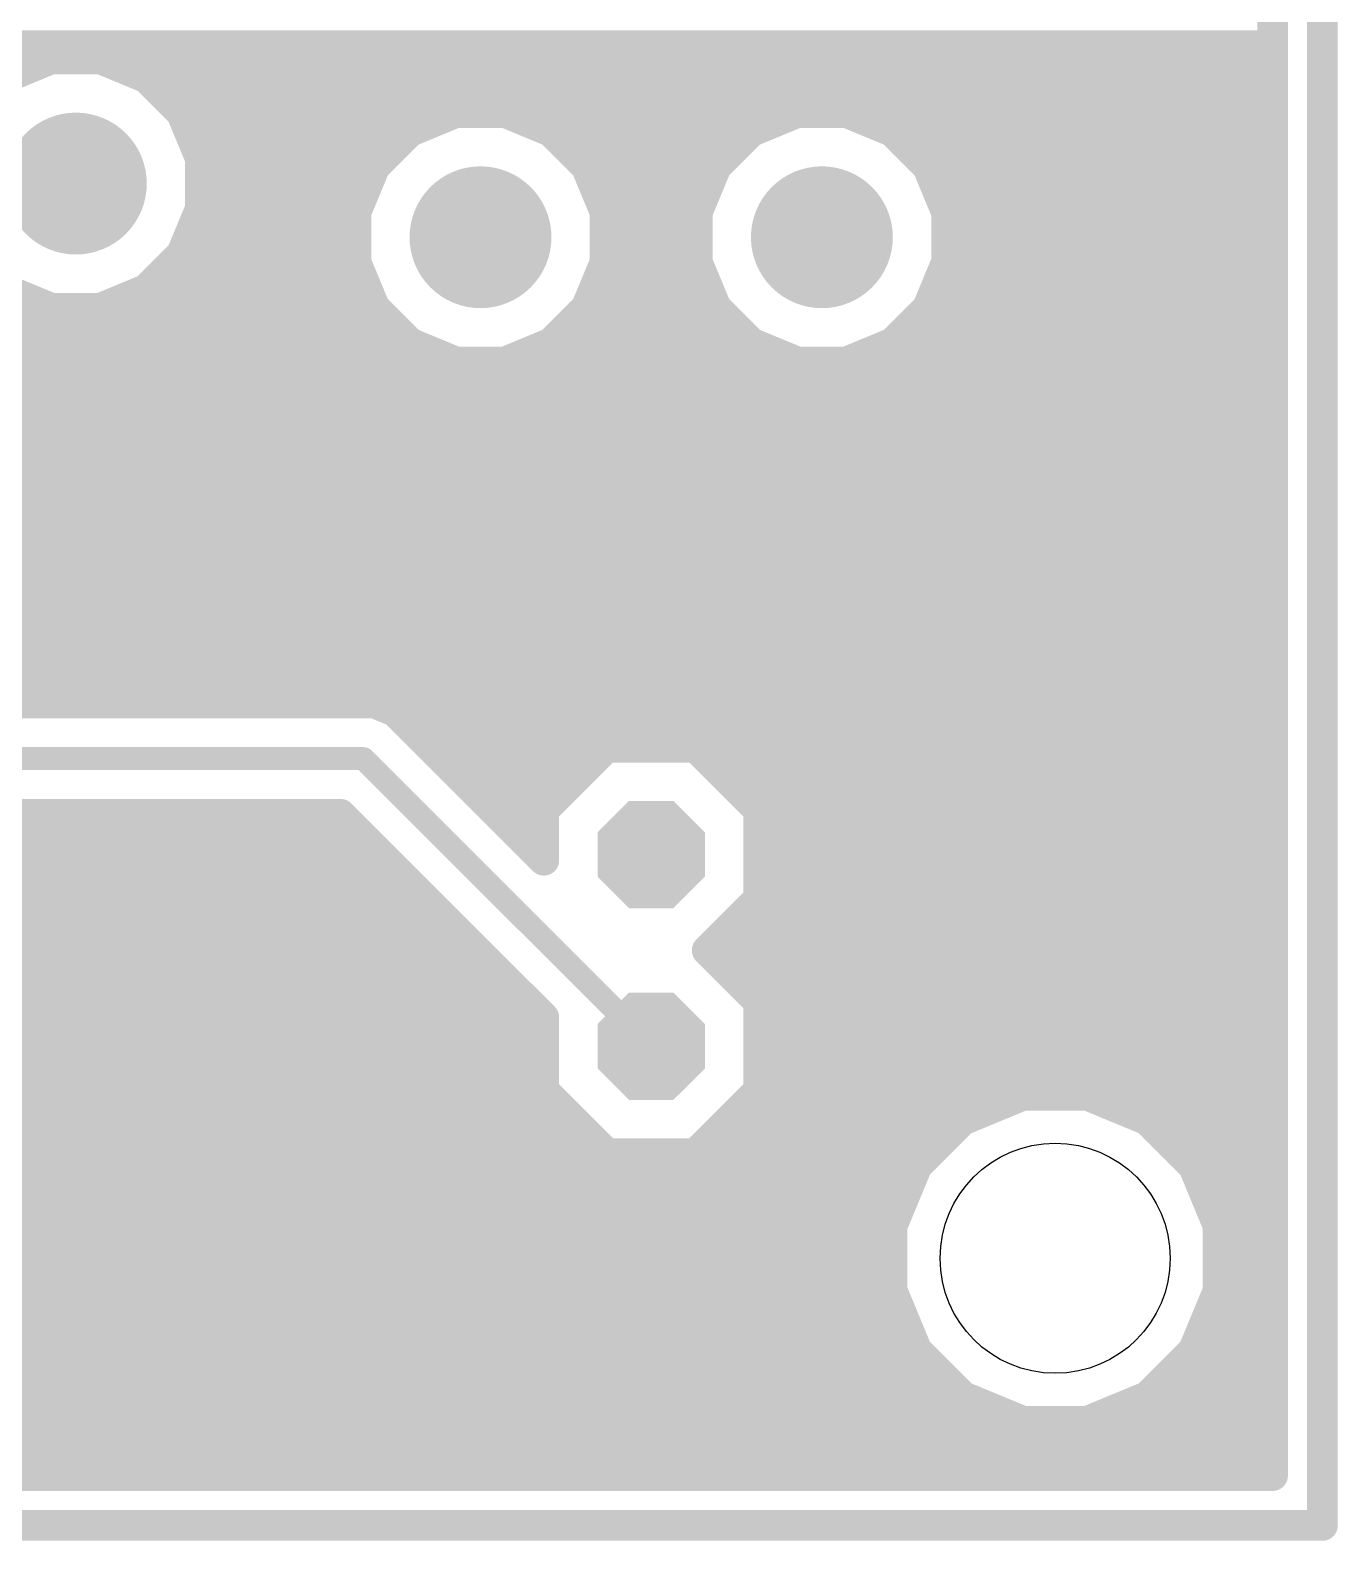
# Model space of a CAD drawing. Extents: x -0.2 to 78.9, y -2.7 to 86.6.
# Drawn here: x 61.63 to 78.94, y -2.74 to 17.27 of the extents above; entities that cross this region are included whole.
import ezdxf

# ---------------------------------------------------------------- set-up
doc = ezdxf.new("R2010")
doc.units = 0
for name, color, linetype in [('16', 174, 'CONTINUOUS'), ('17', 94, 'CONTINUOUS'), ('20', 178, 'CONTINUOUS')]:
    doc.layers.add(name, color=color, linetype=linetype)

# ---------------------------------------------------------------- blocks, each defined once
blk = doc.blocks.new('ROUNDP')
at = {"const_width": 0.5}
blk.add_lwpolyline([(0, -0.25, 1), (0, 0.25, 1), (0, -0.25)], format="xyb", dxfattribs=at)
blk = doc.blocks.new('OCTAGONP')
at = {"const_width": 0.5}
blk.add_lwpolyline([(-0.25, -0.1036), (-0.25, 0.1036), (-0.1036, 0.25), (0.1036, 0.25), (0.25, 0.1036), (0.25, -0.1036), (0.1036, -0.25), (-0.1036, -0.25), (-0.25, -0.1036), (-0.25, 0.1036)], dxfattribs=at)

msp = doc.modelspace()

# ---------------------------------------------------------------- linework, layer by layer
at = {"layer": '16'}
for points, const_width in [([(78.0796, 85.6996), (78.0796, -1.8796)], 0.4064), ([(15.4624, 17.0688), (78.0796, 17.0688)], 0.4064), ([(61.9015, 16.8909), (61.2947, 16.6396)], 0.4064), ([(62.5584, 16.8909), (61.9015, 16.8909)], 0.4064), ([(63.1652, 16.6396), (62.5584, 16.8909)], 0.4064), ([(63.1102, 16.6624), (78.0796, 16.6624)], 0.4064), ([(63.6296, 16.1752), (63.1652, 16.6396)], 0.4064), ([(63.5488, 16.256), (78.0796, 16.256)], 0.4064), ([(63.8809, 15.5684), (63.6296, 16.1752)], 0.4064), ([(67.2609, 16.1797), (66.6541, 15.9284)], 0.4064), ([(67.9178, 16.1797), (67.2609, 16.1797)], 0.4064), ([(68.5246, 15.9284), (67.9178, 16.1797)], 0.4064), ([(71.7821, 16.1797), (71.1753, 15.9284)], 0.4064), ([(72.439, 16.1797), (71.7821, 16.1797)], 0.4064), ([(73.0458, 15.9284), (72.439, 16.1797)], 0.4064), ([(63.7645, 15.8496), (66.5753, 15.8496)], 0.4064), ([(66.6541, 15.9284), (66.1897, 15.464)], 0.4064), ([(68.989, 15.464), (68.5246, 15.9284)], 0.4064), ([(68.6034, 15.8496), (71.0965, 15.8496)], 0.4064), ([(71.1753, 15.9284), (70.7109, 15.464)], 0.4064), ([(73.5102, 15.464), (73.0458, 15.9284)], 0.4064), ([(73.1246, 15.8496), (78.0796, 15.8496)], 0.4064), ([(63.8809, 14.9115), (63.8809, 15.5684)], 0.4064), ([(63.8809, 15.4432), (66.1811, 15.4432)], 0.4064), ([(66.1897, 15.464), (65.9384, 14.8572)], 0.4064), ([(69.2403, 14.8572), (68.989, 15.464)], 0.4064), ([(68.9977, 15.4432), (70.7023, 15.4432)], 0.4064), ([(70.7109, 15.464), (70.4596, 14.8572)], 0.4064), ([(73.7615, 14.8572), (73.5102, 15.464)], 0.4064), ([(73.5189, 15.4432), (78.0796, 15.4432)], 0.4064), ([(63.8809, 15.0368), (66.0128, 15.0368)], 0.4064), ([(69.166, 15.0368), (70.534, 15.0368)], 0.4064), ([(73.6872, 15.0368), (78.0796, 15.0368)], 0.4064), ([(63.6296, 14.3047), (63.8809, 14.9115)], 0.4064), ([(65.9384, 14.8572), (65.9384, 14.2003)], 0.4064), ([(69.2403, 14.2003), (69.2403, 14.8572)], 0.4064), ([(70.4596, 14.8572), (70.4596, 14.2003)], 0.4064), ([(73.7615, 14.2003), (73.7615, 14.8572)], 0.4064), ([(63.7644, 14.6304), (65.9384, 14.6304)], 0.4064), ([(69.2403, 14.6304), (70.4596, 14.6304)], 0.4064), ([(73.7615, 14.6304), (78.0796, 14.6304)], 0.4064), ([(63.1652, 13.8403), (63.6296, 14.3047)], 0.4064), ([(63.5489, 14.224), (65.9384, 14.224)], 0.4064), ([(69.2403, 14.224), (70.4596, 14.224)], 0.4064), ([(73.7615, 14.224), (78.0796, 14.224)], 0.4064), ([(65.9384, 14.2003), (66.1897, 13.5935)], 0.4064), ([(68.989, 13.5935), (69.2403, 14.2003)], 0.4064), ([(70.4596, 14.2003), (70.7109, 13.5935)], 0.4064), ([(73.5102, 13.5935), (73.7615, 14.2003)], 0.4064), ([(61.2947, 13.8403), (61.9015, 13.589)], 0.4064), ([(62.5584, 13.589), (63.1652, 13.8403)], 0.4064), ([(63.1103, 13.8176), (66.0968, 13.8176)], 0.4064), ([(69.0818, 13.8176), (70.618, 13.8176)], 0.4064), ([(73.603, 13.8176), (78.0796, 13.8176)], 0.4064), ([(49.7376, 13.4112), (66.372, 13.4112)], 0.4064), ([(61.9015, 13.589), (62.5584, 13.589)], 0.4064), ([(66.1897, 13.5935), (66.6541, 13.1291)], 0.4064), ([(68.5246, 13.1291), (68.989, 13.5935)], 0.4064), ([(68.8067, 13.4112), (70.8932, 13.4112)], 0.4064), ([(70.7109, 13.5935), (71.1753, 13.1291)], 0.4064), ([(73.0458, 13.1291), (73.5102, 13.5935)], 0.4064), ([(73.3279, 13.4112), (78.0796, 13.4112)], 0.4064), ([(66.6541, 13.1291), (67.2609, 12.8778)], 0.4064), ([(67.9178, 12.8778), (68.5246, 13.1291)], 0.4064), ([(71.1753, 13.1291), (71.7821, 12.8778)], 0.4064), ([(72.439, 12.8778), (73.0458, 13.1291)], 0.4064), ([(50.2668, 13.0048), (66.9542, 13.0048)], 0.4064), ([(67.2609, 12.8778), (67.9178, 12.8778)], 0.4064), ([(68.2244, 13.0048), (71.4754, 13.0048)], 0.4064), ([(71.7821, 12.8778), (72.439, 12.8778)], 0.4064), ([(72.7456, 13.0048), (78.0796, 13.0048)], 0.4064), ([(50.6732, 12.5984), (78.0796, 12.5984)], 0.4064), ([(51.0796, 12.192), (78.0796, 12.192)], 0.4064), ([(51.486, 11.7856), (78.0796, 11.7856)], 0.4064), ([(51.8924, 11.3792), (78.0796, 11.3792)], 0.4064), ([(52.2988, 10.9728), (78.0796, 10.9728)], 0.4064), ([(52.7052, 10.5664), (78.0796, 10.5664)], 0.4064), ([(53.1116, 10.16), (78.0796, 10.16)], 0.4064), ([(53.518, 9.7536), (78.0796, 9.7536)], 0.4064), ([(53.9244, 9.3472), (78.0796, 9.3472)], 0.4064), ([(54.3308, 8.9408), (78.0796, 8.9408)], 0.4064), ([(54.7372, 8.5344), (78.0796, 8.5344)], 0.4064), ([(66.1865, 8.3565), (54.9151, 8.3565)], 0.4064), ([(66.4572, 8.2444), (66.1865, 8.3565)], 0.4064), ([(66.6644, 8.0372), (66.4572, 8.2444)], 0.4064), ([(66.5736, 8.128), (78.0796, 8.128)], 0.4064), ([(68.4276, 6.2739), (66.6644, 8.0372)], 0.4064), ([(66.98, 7.7216), (69.2101, 7.7216)], 0.4064), ([(69.2608, 7.7723), (68.4276, 6.9391)], 0.4064), ([(70.4391, 7.7723), (69.2608, 7.7723)], 0.4064), ([(71.2723, 6.9391), (70.4391, 7.7723)], 0.4064), ([(70.4898, 7.7216), (78.0796, 7.7216)], 0.4064), ([(54.61, 7.62), (66.04, 7.62)], 0.3048), ([(66.04, 7.62), (69.85, 3.81)], 0.3048), ([(67.3864, 7.3152), (68.8037, 7.3152)], 0.4064), ([(70.8962, 7.3152), (78.0796, 7.3152)], 0.4064), ([(54.4634, 6.8834), (65.7348, 6.8834)], 0.4064), ([(65.7348, 6.8834), (68.4276, 4.1906)], 0.4064), ([(67.7928, 6.9088), (68.4276, 6.9088)], 0.4064), ([(68.4276, 6.9391), (68.4276, 6.2739)], 0.4064), ([(71.2723, 5.7608), (71.2723, 6.9391)], 0.4064), ([(71.2723, 6.9088), (78.0796, 6.9088)], 0.4064), ([(40.2502, 6.5024), (66.1158, 6.5024)], 0.4064), ([(68.1992, 6.5024), (68.4276, 6.5024)], 0.4064), ([(71.2723, 6.5024), (78.0796, 6.5024)], 0.4064), ([(40.6888, 6.096), (66.5222, 6.096)], 0.4064), ([(71.2723, 6.096), (78.0796, 6.096)], 0.4064), ([(40.9045, 5.6896), (66.9286, 5.6896)], 0.4064), ([(70.5914, 5.0799), (71.2723, 5.7608)], 0.4064), ([(71.2011, 5.6896), (78.0796, 5.6896)], 0.4064), ([(41.0209, 5.2832), (67.335, 5.2832)], 0.4064), ([(70.7947, 5.2832), (78.0796, 5.2832)], 0.4064), ([(71.2723, 4.3991), (70.5914, 5.0799)], 0.4064), ([(41.0209, 4.8768), (67.7414, 4.8768)], 0.4064), ([(70.7946, 4.8768), (78.0796, 4.8768)], 0.4064), ([(40.9044, 4.4704), (68.1478, 4.4704)], 0.4064), ([(71.201, 4.4704), (78.0796, 4.4704)], 0.4064), ([(71.2723, 3.2208), (71.2723, 4.3991)], 0.4064), ([(40.6889, 4.064), (68.4276, 4.064)], 0.4064), ([(68.4276, 4.1906), (68.4276, 3.2208)], 0.4064), ([(71.2723, 4.064), (78.0796, 4.064)], 0.4064), ([(40.2503, 3.6576), (68.4276, 3.6576)], 0.4064), ([(71.2723, 3.6576), (78.0796, 3.6576)], 0.4064), ([(0.6603, 3.2512), (68.4276, 3.2512)], 0.4064), ([(68.4276, 3.2208), (69.2608, 2.3876)], 0.4064), ([(70.4391, 2.3876), (71.2723, 3.2208)], 0.4064), ([(71.2723, 3.2512), (78.0796, 3.2512)], 0.4064), ([(74.7705, 3.1588), (73.9771, 2.8301)], 0.4064), ([(74.7706, 3.1588), (74.7705, 3.1588)], 0.4064), ([(75.0737, 3.1588), (74.7706, 3.1588)], 0.4064), ([(75.1948, 3.1589), (75.0737, 3.1589)], 0.4064), ([(75.0737, 3.1589), (75.0737, 3.1588)], 0.4064), ([(75.2, 3.1589), (75.1948, 3.1589)], 0.4064), ([(75.3262, 3.1589), (75.2, 3.1589)], 0.4064), ([(75.3262, 3.1588), (75.3262, 3.1589)], 0.4064), ([(75.6293, 3.1588), (75.3262, 3.1588)], 0.4064), ([(75.6294, 3.1588), (75.6293, 3.1588)], 0.4064), ([(76.4228, 2.8301), (75.6294, 3.1588)], 0.4064), ([(4.7274, 2.8448), (68.8036, 2.8448)], 0.4064), ([(70.8963, 2.8448), (74.0126, 2.8448)], 0.4064), ([(73.977, 2.8301), (73.3698, 2.2229)], 0.4064), ([(73.9771, 2.8301), (73.977, 2.8301)], 0.4064), ([(76.3874, 2.8448), (78.0796, 2.8448)], 0.4064), ([(76.4229, 2.8301), (76.4228, 2.8301)], 0.4064), ([(76.4229, 2.83), (76.4229, 2.8301)], 0.4064), ([(77.0301, 2.2229), (76.4229, 2.83)], 0.4064), ([(5.1546, 2.4384), (69.21, 2.4384)], 0.4064), ([(70.4899, 2.4384), (73.5853, 2.4384)], 0.4064), ([(76.8146, 2.4384), (78.0796, 2.4384)], 0.4064), ([(69.2608, 2.3876), (70.4391, 2.3876)], 0.4064), ([(73.3698, 2.2228), (73.0411, 1.4294)], 0.4064), ([(73.3698, 2.2229), (73.3698, 2.2228)], 0.4064), ([(77.0301, 2.2228), (77.0301, 2.2229)], 0.4064), ([(77.3588, 1.4293), (77.0301, 2.2228)], 0.4064), ([(5.4492, 2.032), (73.2908, 2.032)], 0.4064), ([(77.1092, 2.032), (78.0796, 2.032)], 0.4064), ([(49.6495, 1.6256), (73.1224, 1.6256)], 0.4064), ([(77.2775, 1.6256), (78.0796, 1.6256)], 0.4064), ([(73.0411, 1.4294), (73.0411, 1.4293)], 0.4064), ([(73.0411, 1.4293), (73.0411, 0.5706)], 0.4064), ([(77.3588, 0.5705), (77.3588, 1.4293)], 0.4064), ([(50.3756, 1.2192), (73.0411, 1.2192)], 0.4064), ([(77.3588, 1.2192), (78.0796, 1.2192)], 0.4064), ([(50.7103, 0.8128), (73.0411, 0.8128)], 0.4064), ([(77.3588, 0.8128), (78.0796, 0.8128)], 0.4064), ([(50.8786, 0.4064), (73.109, 0.4064)], 0.4064), ([(73.0411, 0.5706), (73.0411, 0.5705)], 0.4064), ([(73.0411, 0.5705), (73.3698, -0.2228)], 0.4064), ([(77.0301, -0.2228), (77.3588, 0.5705)], 0.4064), ([(77.2908, 0.4064), (78.0796, 0.4064)], 0.4064), ([(50.9109, 0), (73.2774, 0)], 0.4064), ([(77.1224, 0), (78.0796, 0)], 0.4064), ([(73.3698, -0.2228), (73.3698, -0.2229)], 0.4064), ([(73.3698, -0.2229), (73.977, -0.8301)], 0.4064), ([(76.4229, -0.8301), (77.0301, -0.2228)], 0.4064), ([(50.8785, -0.4064), (73.5533, -0.4064)], 0.4064), ([(76.8465, -0.4064), (78.0796, -0.4064)], 0.4064), ([(50.7102, -0.8128), (73.9597, -0.8128)], 0.4064), ([(73.977, -0.8301), (73.9771, -0.8301)], 0.4064), ([(73.9771, -0.8301), (74.7705, -1.1588)], 0.4064), ([(75.6294, -1.1588), (76.4228, -0.8301)], 0.4064), ([(76.4228, -0.8301), (76.4229, -0.8301)], 0.4064), ([(76.4401, -0.8128), (78.0796, -0.8128)], 0.4064), ([(74.7705, -1.1588), (74.7706, -1.1588)], 0.4064), ([(74.7706, -1.1588), (75.0737, -1.1588)], 0.4064), ([(75.0737, -1.1588), (75.0737, -1.1589)], 0.4064), ([(75.0737, -1.1589), (75.2, -1.1589)], 0.4064), ([(75.2, -1.1589), (75.244, -1.1589)], 0.4064), ([(75.244, -1.1589), (75.3262, -1.1589)], 0.4064), ([(75.3262, -1.1589), (75.3262, -1.1588)], 0.4064), ([(75.3262, -1.1588), (75.6293, -1.1588)], 0.4064), ([(75.6293, -1.1588), (75.6294, -1.1588)], 0.4064), ([(50.3756, -1.2192), (78.0796, -1.2192)], 0.4064), ([(49.6494, -1.6256), (78.0796, -1.6256)], 0.4064), ([(78.0796, -1.8796), (0.6603, -1.8796)], 0.4064)]:
    msp.add_lwpolyline(points, dxfattribs=dict(at, const_width=const_width))
for points, const_width in [([(78.0796, 16.9672, 1), (78.0796, 17.1704)], 0.2032), ([(61.9015, 16.9925, 1), (61.9015, 16.7893)], 0.2032), ([(61.9404, 16.797, 1), (61.8626, 16.9848)], 0.2032), ([(62.5973, 16.9848, 1), (62.5195, 16.797)], 0.2032), ([(62.5584, 16.7893, 1), (62.5584, 16.9925)], 0.2032), ([(63.1102, 16.764, 1), (63.1102, 16.5608)], 0.2032), ([(63.237, 16.7114, 1), (63.0934, 16.5678)], 0.2032), ([(63.1263, 16.5457, 1), (63.2041, 16.7335)], 0.2032), ([(78.0796, 16.5608, 1), (78.0796, 16.764)], 0.2032), ([(63.5488, 16.3576, 1), (63.5488, 16.1544)], 0.2032), ([(78.0796, 16.1544, 1), (78.0796, 16.3576)], 0.2032), ([(63.7235, 16.2141, 1), (63.5357, 16.1363)], 0.2032), ([(63.5578, 16.1034, 1), (63.7014, 16.247)], 0.2032), ([(67.2609, 16.2813, 1), (67.2609, 16.0781)], 0.2032), ([(67.2998, 16.0858, 1), (67.222, 16.2736)], 0.2032), ([(67.9567, 16.2736, 1), (67.8789, 16.0858)], 0.2032), ([(67.9178, 16.0781, 1), (67.9178, 16.2813)], 0.2032), ([(71.7821, 16.2813, 1), (71.7821, 16.0781)], 0.2032), ([(71.821, 16.0858, 1), (71.7432, 16.2736)], 0.2032), ([(72.4779, 16.2736, 1), (72.4001, 16.0858)], 0.2032), ([(72.439, 16.0781, 1), (72.439, 16.2813)], 0.2032), ([(63.7645, 15.9512, 1), (63.7645, 15.748)], 0.2032), ([(66.6152, 16.0223, 1), (66.693, 15.8345)], 0.2032), ([(66.5753, 15.748, 1), (66.5753, 15.9512)], 0.2032), ([(66.7259, 15.8566, 1), (66.5823, 16.0002)], 0.2032), ([(68.5964, 16.0002, 1), (68.4528, 15.8566)], 0.2032), ([(68.4857, 15.8345, 1), (68.5635, 16.0223)], 0.2032), ([(68.6034, 15.9512, 1), (68.6034, 15.748)], 0.2032), ([(71.1364, 16.0223, 1), (71.2142, 15.8345)], 0.2032), ([(71.0965, 15.748, 1), (71.0965, 15.9512)], 0.2032), ([(71.2471, 15.8566, 1), (71.1035, 16.0002)], 0.2032), ([(73.1176, 16.0002, 1), (72.974, 15.8566)], 0.2032), ([(73.0069, 15.8345, 1), (73.0847, 16.0223)], 0.2032), ([(73.1246, 15.9512, 1), (73.1246, 15.748)], 0.2032), ([(78.0796, 15.748, 1), (78.0796, 15.9512)], 0.2032), ([(63.9825, 15.5684, 1), (63.7793, 15.5684)], 0.2032), ([(63.8809, 15.5448, 1), (63.8809, 15.3416)], 0.2032), ([(63.787, 15.5295, 1), (63.9748, 15.6073)], 0.2032), ([(66.1179, 15.5358, 1), (66.2615, 15.3922)], 0.2032), ([(66.2836, 15.4251, 1), (66.0958, 15.5029)], 0.2032), ([(66.1811, 15.3416, 1), (66.1811, 15.5448)], 0.2032), ([(69.0829, 15.5029, 1), (68.8951, 15.4251)], 0.2032), ([(68.9977, 15.5448, 1), (68.9977, 15.3416)], 0.2032), ([(68.9172, 15.3922, 1), (69.0608, 15.5358)], 0.2032), ([(70.6391, 15.5358, 1), (70.7827, 15.3922)], 0.2032), ([(70.8048, 15.4251, 1), (70.617, 15.5029)], 0.2032), ([(70.7023, 15.3416, 1), (70.7023, 15.5448)], 0.2032), ([(73.6041, 15.5029, 1), (73.4163, 15.4251)], 0.2032), ([(73.5189, 15.5448, 1), (73.5189, 15.3416)], 0.2032), ([(73.4384, 15.3922, 1), (73.582, 15.5358)], 0.2032), ([(78.0796, 15.3416, 1), (78.0796, 15.5448)], 0.2032), ([(63.8809, 15.1384, 1), (63.8809, 14.9352)], 0.2032), ([(66.0128, 14.9352, 1), (66.0128, 15.1384)], 0.2032), ([(69.166, 15.1384, 1), (69.166, 14.9352)], 0.2032), ([(70.534, 14.9352, 1), (70.534, 15.1384)], 0.2032), ([(73.6872, 15.1384, 1), (73.6872, 14.9352)], 0.2032), ([(78.0796, 14.9352, 1), (78.0796, 15.1384)], 0.2032), ([(63.7793, 14.9115, 1), (63.9825, 14.9115)], 0.2032), ([(63.9748, 14.8726, 1), (63.787, 14.9504)], 0.2032), ([(66.04, 14.8572, 1), (65.8368, 14.8572)], 0.2032), ([(69.3419, 14.8572, 1), (69.1387, 14.8572)], 0.2032), ([(70.5612, 14.8572, 1), (70.358, 14.8572)], 0.2032), ([(73.8631, 14.8572, 1), (73.6599, 14.8572)], 0.2032), ([(63.7644, 14.732, 1), (63.7644, 14.5288)], 0.2032), ([(65.8445, 14.8961, 1), (66.0323, 14.8183)], 0.2032), ([(65.9384, 14.5288, 1), (65.9384, 14.732)], 0.2032), ([(69.2403, 14.732, 1), (69.2403, 14.5288)], 0.2032), ([(69.1464, 14.8183, 1), (69.3342, 14.8961)], 0.2032), ([(70.3657, 14.8961, 1), (70.5535, 14.8183)], 0.2032), ([(70.4596, 14.5288, 1), (70.4596, 14.732)], 0.2032), ([(73.7615, 14.732, 1), (73.7615, 14.5288)], 0.2032), ([(73.6676, 14.8183, 1), (73.8554, 14.8961)], 0.2032), ([(78.0796, 14.5288, 1), (78.0796, 14.732)], 0.2032), ([(63.5489, 14.3256, 1), (63.5489, 14.1224)], 0.2032), ([(63.5357, 14.3436, 1), (63.7235, 14.2658)], 0.2032), ([(63.7014, 14.2329, 1), (63.5578, 14.3765)], 0.2032), ([(65.9384, 14.1224, 1), (65.9384, 14.3256)], 0.2032), ([(69.2403, 14.3256, 1), (69.2403, 14.1224)], 0.2032), ([(70.4596, 14.1224, 1), (70.4596, 14.3256)], 0.2032), ([(73.7615, 14.3256, 1), (73.7615, 14.1224)], 0.2032), ([(78.0796, 14.1224, 1), (78.0796, 14.3256)], 0.2032), ([(66.0323, 14.2392, 1), (65.8445, 14.1614)], 0.2032), ([(65.8368, 14.2003, 1), (66.04, 14.2003)], 0.2032), ([(69.1387, 14.2003, 1), (69.3419, 14.2003)], 0.2032), ([(69.3342, 14.1614, 1), (69.1464, 14.2392)], 0.2032), ([(70.5535, 14.2392, 1), (70.3657, 14.1614)], 0.2032), ([(70.358, 14.2003, 1), (70.5612, 14.2003)], 0.2032), ([(73.6599, 14.2003, 1), (73.8631, 14.2003)], 0.2032), ([(73.8554, 14.1614, 1), (73.6676, 14.2392)], 0.2032), ([(63.1103, 13.9192, 1), (63.1103, 13.716)], 0.2032), ([(63.0934, 13.9121, 1), (63.237, 13.7685)], 0.2032), ([(63.2041, 13.7464, 1), (63.1263, 13.9342)], 0.2032), ([(66.0968, 13.716, 1), (66.0968, 13.9192)], 0.2032), ([(69.0818, 13.9192, 1), (69.0818, 13.716)], 0.2032), ([(70.618, 13.716, 1), (70.618, 13.9192)], 0.2032), ([(73.603, 13.9192, 1), (73.603, 13.716)], 0.2032), ([(78.0796, 13.716, 1), (78.0796, 13.9192)], 0.2032), ([(61.9015, 13.6906, 1), (61.9015, 13.4874)], 0.2032), ([(61.8626, 13.4951, 1), (61.9404, 13.6829)], 0.2032), ([(62.5195, 13.6829, 1), (62.5973, 13.4951)], 0.2032), ([(62.5584, 13.4874, 1), (62.5584, 13.6906)], 0.2032), ([(66.2615, 13.6653, 1), (66.1179, 13.5217)], 0.2032), ([(66.0958, 13.5546, 1), (66.2836, 13.6324)], 0.2032), ([(66.372, 13.3096, 1), (66.372, 13.5128)], 0.2032), ([(68.8067, 13.5128, 1), (68.8067, 13.3096)], 0.2032), ([(68.8951, 13.6324, 1), (69.0829, 13.5546)], 0.2032), ([(69.0608, 13.5217, 1), (68.9172, 13.6653)], 0.2032), ([(70.7827, 13.6653, 1), (70.6391, 13.5217)], 0.2032), ([(70.617, 13.5546, 1), (70.8048, 13.6324)], 0.2032), ([(70.8932, 13.3096, 1), (70.8932, 13.5128)], 0.2032), ([(73.3279, 13.5128, 1), (73.3279, 13.3096)], 0.2032), ([(73.4163, 13.6324, 1), (73.6041, 13.5546)], 0.2032), ([(73.582, 13.5217, 1), (73.4384, 13.6653)], 0.2032), ([(78.0796, 13.3096, 1), (78.0796, 13.5128)], 0.2032), ([(66.693, 13.223, 1), (66.6152, 13.0352)], 0.2032), ([(66.5823, 13.0573, 1), (66.7259, 13.2009)], 0.2032), ([(68.4528, 13.2009, 1), (68.5964, 13.0573)], 0.2032), ([(68.5635, 13.0352, 1), (68.4857, 13.223)], 0.2032), ([(71.2142, 13.223, 1), (71.1364, 13.0352)], 0.2032), ([(71.1035, 13.0573, 1), (71.2471, 13.2009)], 0.2032), ([(72.974, 13.2009, 1), (73.1176, 13.0573)], 0.2032), ([(73.0847, 13.0352, 1), (73.0069, 13.223)], 0.2032), ([(66.9542, 12.9032, 1), (66.9542, 13.1064)], 0.2032), ([(67.2609, 12.9794, 1), (67.2609, 12.7762)], 0.2032), ([(67.222, 12.7839, 1), (67.2998, 12.9717)], 0.2032), ([(67.8789, 12.9717, 1), (67.9567, 12.7839)], 0.2032), ([(67.9178, 12.7762, 1), (67.9178, 12.9794)], 0.2032), ([(68.2244, 13.1064, 1), (68.2244, 12.9032)], 0.2032), ([(71.4754, 12.9032, 1), (71.4754, 13.1064)], 0.2032), ([(71.7821, 12.9794, 1), (71.7821, 12.7762)], 0.2032), ([(71.7432, 12.7839, 1), (71.821, 12.9717)], 0.2032), ([(72.4001, 12.9717, 1), (72.4779, 12.7839)], 0.2032), ([(72.439, 12.7762, 1), (72.439, 12.9794)], 0.2032), ([(72.7456, 13.1064, 1), (72.7456, 12.9032)], 0.2032), ([(78.0796, 12.9032, 1), (78.0796, 13.1064)], 0.2032), ([(78.0796, 12.4968, 1), (78.0796, 12.7)], 0.2032), ([(78.0796, 12.0904, 1), (78.0796, 12.2936)], 0.2032), ([(78.0796, 11.684, 1), (78.0796, 11.8872)], 0.2032), ([(78.0796, 11.2776, 1), (78.0796, 11.4808)], 0.2032), ([(78.0796, 10.8712, 1), (78.0796, 11.0744)], 0.2032), ([(78.0796, 10.4648, 1), (78.0796, 10.668)], 0.2032), ([(78.0796, 10.0584, 1), (78.0796, 10.2616)], 0.2032), ([(78.0796, 9.652, 1), (78.0796, 9.8552)], 0.2032), ([(78.0796, 9.2456, 1), (78.0796, 9.4488)], 0.2032), ([(78.0796, 8.8392, 1), (78.0796, 9.0424)], 0.2032), ([(78.0796, 8.4328, 1), (78.0796, 8.636)], 0.2032), ([(66.2254, 8.4504, 1), (66.1476, 8.2626)], 0.2032), ([(66.1865, 8.2549, 1), (66.1865, 8.4581)], 0.2032), ([(66.529, 8.3162, 1), (66.3854, 8.1726)], 0.2032), ([(66.4183, 8.1505, 1), (66.4961, 8.3383)], 0.2032), ([(66.5736, 8.2296, 1), (66.5736, 8.0264)], 0.2032), ([(66.7362, 8.109, 1), (66.5926, 7.9654)], 0.2032), ([(66.5926, 7.9654, 1), (66.7362, 8.109)], 0.2032), ([(78.0796, 8.0264, 1), (78.0796, 8.2296)], 0.2032), ([(66.98, 7.8232, 1), (66.98, 7.62)], 0.2032), ([(69.2608, 7.8739, 1), (69.2608, 7.6707)], 0.2032), ([(69.3326, 7.7005, 1), (69.189, 7.8441)], 0.2032), ([(69.2101, 7.62, 1), (69.2101, 7.8232)], 0.2032), ([(70.5109, 7.8441, 1), (70.3673, 7.7005)], 0.2032), ([(70.4898, 7.8232, 1), (70.4898, 7.62)], 0.2032), ([(70.4391, 7.6707, 1), (70.4391, 7.8739)], 0.2032), ([(78.0796, 7.62, 1), (78.0796, 7.8232)], 0.2032), ([(66.0939, 7.6739, 1), (65.9861, 7.5661)], 0.1524), ([(66.04, 7.5438, 1), (66.04, 7.6962)], 0.1524), ([(67.3864, 7.4168, 1), (67.3864, 7.2136)], 0.2032), ([(68.8037, 7.2136, 1), (68.8037, 7.4168)], 0.2032), ([(70.8962, 7.4168, 1), (70.8962, 7.2136)], 0.2032), ([(78.0796, 7.2136, 1), (78.0796, 7.4168)], 0.2032), ([(65.8066, 6.9552, 1), (65.663, 6.8116)], 0.2032), ([(65.7348, 6.7818, 1), (65.7348, 6.985)], 0.2032), ([(67.7928, 7.0104, 1), (67.7928, 6.8072)], 0.2032), ([(68.5292, 6.9391, 1), (68.326, 6.9391)], 0.2032), ([(68.3558, 7.0109, 1), (68.4994, 6.8673)], 0.2032), ([(68.4276, 6.8072, 1), (68.4276, 7.0104)], 0.2032), ([(71.3739, 6.9391, 1), (71.1707, 6.9391)], 0.2032), ([(71.2723, 7.0104, 1), (71.2723, 6.8072)], 0.2032), ([(71.2005, 6.8673, 1), (71.3441, 7.0109)], 0.2032), ([(78.0796, 6.8072, 1), (78.0796, 7.0104)], 0.2032), ([(66.1158, 6.4008, 1), (66.1158, 6.604)], 0.2032), ([(68.1992, 6.604, 1), (68.1992, 6.4008)], 0.2032), ([(68.4276, 6.4008, 1), (68.4276, 6.604)], 0.2032), ([(71.2723, 6.604, 1), (71.2723, 6.4008)], 0.2032), ([(78.0796, 6.4008, 1), (78.0796, 6.604)], 0.2032), ([(68.3558, 6.2021, 1), (68.4994, 6.3457)], 0.2032), ([(66.5222, 5.9944, 1), (66.5222, 6.1976)], 0.2032), ([(68.326, 6.2739, 1), (68.5292, 6.2739)], 0.2032), ([(71.2723, 6.1976, 1), (71.2723, 5.9944)], 0.2032), ([(78.0796, 5.9944, 1), (78.0796, 6.1976)], 0.2032), ([(66.9286, 5.588, 1), (66.9286, 5.7912)], 0.2032), ([(71.2011, 5.7912, 1), (71.2011, 5.588)], 0.2032), ([(71.1707, 5.7608, 1), (71.3739, 5.7608)], 0.2032), ([(71.3441, 5.689, 1), (71.2005, 5.8326)], 0.2032), ([(78.0796, 5.588, 1), (78.0796, 5.7912)], 0.2032), ([(67.335, 5.1816, 1), (67.335, 5.3848)], 0.2032), ([(70.7947, 5.3848, 1), (70.7947, 5.1816)], 0.2032), ([(78.0796, 5.1816, 1), (78.0796, 5.3848)], 0.2032), ([(70.6632, 5.1517, 1), (70.5196, 5.0081)], 0.2032), ([(70.5196, 5.1517, 1), (70.6632, 5.0081)], 0.2032), ([(67.7414, 4.7752, 1), (67.7414, 4.9784)], 0.2032), ([(70.7946, 4.9784, 1), (70.7946, 4.7752)], 0.2032), ([(78.0796, 4.7752, 1), (78.0796, 4.9784)], 0.2032), ([(68.1478, 4.3688, 1), (68.1478, 4.572)], 0.2032), ([(71.201, 4.572, 1), (71.201, 4.3688)], 0.2032), ([(78.0796, 4.3688, 1), (78.0796, 4.572)], 0.2032), ([(71.3739, 4.3991, 1), (71.1707, 4.3991)], 0.2032), ([(71.2005, 4.3273, 1), (71.3441, 4.4709)], 0.2032), ([(68.5292, 4.1906, 1), (68.326, 4.1906)], 0.2032), ([(68.3558, 4.1188, 1), (68.4994, 4.2624)], 0.2032), ([(68.4276, 3.9624, 1), (68.4276, 4.1656)], 0.2032), ([(71.2723, 4.1656, 1), (71.2723, 3.9624)], 0.2032), ([(78.0796, 3.9624, 1), (78.0796, 4.1656)], 0.2032), ([(68.4276, 3.556, 1), (68.4276, 3.7592)], 0.2032), ([(69.7961, 3.7561, 1), (69.9039, 3.8639)], 0.1524), ([(71.2723, 3.7592, 1), (71.2723, 3.556)], 0.2032), ([(78.0796, 3.556, 1), (78.0796, 3.7592)], 0.2032), ([(68.4994, 3.2926, 1), (68.3558, 3.149)], 0.2032), ([(68.4276, 3.1496, 1), (68.4276, 3.3528)], 0.2032), ([(71.2723, 3.3528, 1), (71.2723, 3.1496)], 0.2032), ([(71.3441, 3.149, 1), (71.2005, 3.2926)], 0.2032), ([(78.0796, 3.1496, 1), (78.0796, 3.3528)], 0.2032), ([(68.326, 3.2208, 1), (68.5292, 3.2208)], 0.2032), ([(71.1707, 3.2208, 1), (71.3739, 3.2208)], 0.2032), ([(74.7705, 3.2604, 1), (74.7705, 3.0572)], 0.2032), ([(74.7706, 3.2604, 1), (74.7706, 3.0572)], 0.2032), ([(74.8094, 3.0649, 1), (74.7316, 3.2527)], 0.2032), ([(74.7706, 3.0572, 1), (74.7706, 3.2604)], 0.2032), ([(75.0737, 3.2605, 1), (75.0737, 3.0573)], 0.2032), ([(75.1753, 3.1589, 1), (74.9721, 3.1589)], 0.2032), ([(74.9721, 3.1588, 1), (75.1753, 3.1588)], 0.2032), ([(75.0737, 3.0572, 1), (75.0737, 3.2604)], 0.2032), ([(75.1948, 3.2605, 1), (75.1948, 3.0573)], 0.2032), ([(75.2, 3.2605, 1), (75.2, 3.0573)], 0.2032), ([(75.1948, 3.0573, 1), (75.1948, 3.2605)], 0.2032), ([(75.2, 3.0573, 1), (75.2, 3.2605)], 0.2032), ([(75.4278, 3.1589, 1), (75.2246, 3.1589)], 0.2032), ([(75.3262, 3.2604, 1), (75.3262, 3.0572)], 0.2032), ([(75.2246, 3.1588, 1), (75.4278, 3.1588)], 0.2032), ([(75.3262, 3.0573, 1), (75.3262, 3.2605)], 0.2032), ([(75.6293, 3.2604, 1), (75.6293, 3.0572)], 0.2032), ([(75.6683, 3.2527, 1), (75.5905, 3.0649)], 0.2032), ([(75.6293, 3.0572, 1), (75.6293, 3.2604)], 0.2032), ([(75.6294, 3.0572, 1), (75.6294, 3.2604)], 0.2032), ([(68.8036, 2.7432, 1), (68.8036, 2.9464)], 0.2032), ([(70.8963, 2.9464, 1), (70.8963, 2.7432)], 0.2032), ([(73.977, 2.9317, 1), (73.977, 2.7285)], 0.2032), ([(73.9382, 2.924, 1), (74.016, 2.7362)], 0.2032), ([(74.0488, 2.7583, 1), (73.9052, 2.9019)], 0.2032), ([(73.9771, 2.7285, 1), (73.9771, 2.9317)], 0.2032), ([(74.0126, 2.7432, 1), (74.0126, 2.9464)], 0.2032), ([(76.3874, 2.9464, 1), (76.3874, 2.7432)], 0.2032), ([(76.4228, 2.9317, 1), (76.4228, 2.7285)], 0.2032), ([(76.5245, 2.8301, 1), (76.3213, 2.8301)], 0.2032), ([(76.4947, 2.9018, 1), (76.3511, 2.7582)], 0.2032), ([(76.3839, 2.7362, 1), (76.4617, 2.924)], 0.2032), ([(76.4229, 2.7285, 1), (76.4229, 2.9317)], 0.2032), ([(78.0796, 2.7432, 1), (78.0796, 2.9464)], 0.2032), ([(76.3213, 2.83, 1), (76.5245, 2.83)], 0.2032), ([(69.21, 2.3368, 1), (69.21, 2.54)], 0.2032), ([(70.4899, 2.54, 1), (70.4899, 2.3368)], 0.2032), ([(73.5853, 2.3368, 1), (73.5853, 2.54)], 0.2032), ([(76.8146, 2.54, 1), (76.8146, 2.3368)], 0.2032), ([(78.0796, 2.3368, 1), (78.0796, 2.54)], 0.2032), ([(69.2608, 2.4892, 1), (69.2608, 2.286)], 0.2032), ([(69.189, 2.3158, 1), (69.3326, 2.4594)], 0.2032), ([(70.3673, 2.4594, 1), (70.5109, 2.3158)], 0.2032), ([(70.4391, 2.286, 1), (70.4391, 2.4892)], 0.2032), ([(73.4714, 2.2229, 1), (73.2682, 2.2229)], 0.2032), ([(73.4637, 2.1839, 1), (73.2759, 2.2617)], 0.2032), ([(77.1317, 2.2229, 1), (76.9285, 2.2229)], 0.2032), ([(77.124, 2.2617, 1), (76.9362, 2.1839)], 0.2032), ([(73.2682, 2.2228, 1), (73.4714, 2.2228)], 0.2032), ([(73.298, 2.2947, 1), (73.4416, 2.1511)], 0.2032), ([(73.2908, 1.9304, 1), (73.2908, 2.1336)], 0.2032), ([(76.9285, 2.2228, 1), (77.1317, 2.2228)], 0.2032), ([(76.9583, 2.1511, 1), (77.1019, 2.2947)], 0.2032), ([(77.1092, 2.1336, 1), (77.1092, 1.9304)], 0.2032), ([(78.0796, 1.9304, 1), (78.0796, 2.1336)], 0.2032), ([(73.1224, 1.524, 1), (73.1224, 1.7272)], 0.2032), ([(77.2775, 1.7272, 1), (77.2775, 1.524)], 0.2032), ([(78.0796, 1.524, 1), (78.0796, 1.7272)], 0.2032), ([(73.1427, 1.4294, 1), (72.9395, 1.4294)], 0.2032), ([(73.1427, 1.4293, 1), (72.9395, 1.4293)], 0.2032), ([(77.4604, 1.4293, 1), (77.2572, 1.4293)], 0.2032), ([(72.9472, 1.4683, 1), (73.135, 1.3905)], 0.2032), ([(72.9395, 1.4293, 1), (73.1427, 1.4293)], 0.2032), ([(73.0411, 1.1176, 1), (73.0411, 1.3208)], 0.2032), ([(77.3588, 1.3208, 1), (77.3588, 1.1176)], 0.2032), ([(77.2649, 1.3904, 1), (77.4527, 1.4682)], 0.2032), ([(78.0796, 1.1176, 1), (78.0796, 1.3208)], 0.2032), ([(73.0411, 0.7112, 1), (73.0411, 0.9144)], 0.2032), ([(77.3588, 0.9144, 1), (77.3588, 0.7112)], 0.2032), ([(78.0796, 0.7112, 1), (78.0796, 0.9144)], 0.2032), ([(73.1427, 0.5706, 1), (72.9395, 0.5706)], 0.2032), ([(73.135, 0.6094, 1), (72.9472, 0.5316)], 0.2032), ([(72.9395, 0.5706, 1), (73.1427, 0.5706)], 0.2032), ([(72.9395, 0.5705, 1), (73.1427, 0.5705)], 0.2032), ([(73.109, 0.3048, 1), (73.109, 0.508)], 0.2032), ([(77.2908, 0.508, 1), (77.2908, 0.3048)], 0.2032), ([(77.2572, 0.5705, 1), (77.4604, 0.5705)], 0.2032), ([(77.4527, 0.5316, 1), (77.2649, 0.6094)], 0.2032), ([(78.0796, 0.3048, 1), (78.0796, 0.508)], 0.2032), ([(73.2774, -0.1016, 1), (73.2774, 0.1016)], 0.2032), ([(77.1224, 0.1016, 1), (77.1224, -0.1016)], 0.2032), ([(78.0796, -0.1016, 1), (78.0796, 0.1016)], 0.2032), ([(73.4714, -0.2228, 1), (73.2682, -0.2228)], 0.2032), ([(73.2682, -0.2229, 1), (73.4714, -0.2229)], 0.2032), ([(73.4416, -0.1511, 1), (73.298, -0.2947)], 0.2032), ([(73.2759, -0.2617, 1), (73.4637, -0.1839)], 0.2032), ([(76.9362, -0.1839, 1), (77.124, -0.2617)], 0.2032), ([(77.1019, -0.2946, 1), (76.9583, -0.151)], 0.2032), ([(73.5533, -0.508, 1), (73.5533, -0.3048)], 0.2032), ([(76.8465, -0.3048, 1), (76.8465, -0.508)], 0.2032), ([(78.0796, -0.508, 1), (78.0796, -0.3048)], 0.2032), ([(73.977, -0.7285, 1), (73.977, -0.9317)], 0.2032), ([(74.016, -0.7362, 1), (73.9382, -0.924)], 0.2032), ([(73.9052, -0.9019, 1), (74.0488, -0.7583)], 0.2032), ([(73.9597, -0.9144, 1), (73.9597, -0.7112)], 0.2032), ([(73.9771, -0.9317, 1), (73.9771, -0.7285)], 0.2032), ([(76.4228, -0.7285, 1), (76.4228, -0.9317)], 0.2032), ([(76.3511, -0.7583, 1), (76.4947, -0.9019)], 0.2032), ([(76.4401, -0.7112, 1), (76.4401, -0.9144)], 0.2032), ([(76.4617, -0.924, 1), (76.3839, -0.7362)], 0.2032), ([(76.4229, -0.9317, 1), (76.4229, -0.7285)], 0.2032), ([(78.0796, -0.9144, 1), (78.0796, -0.7112)], 0.2032), ([(74.7705, -1.0572, 1), (74.7705, -1.2604)], 0.2032), ([(74.7706, -1.0572, 1), (74.7706, -1.2604)], 0.2032), ([(74.7316, -1.2527, 1), (74.8094, -1.0649)], 0.2032), ([(74.7706, -1.2604, 1), (74.7706, -1.0572)], 0.2032), ([(75.1753, -1.1588, 1), (74.9721, -1.1588)], 0.2032), ([(75.0737, -1.0573, 1), (75.0737, -1.2605)], 0.2032), ([(75.0737, -1.2604, 1), (75.0737, -1.0572)], 0.2032), ([(75.2, -1.0573, 1), (75.2, -1.2605)], 0.2032), ([(75.244, -1.0573, 1), (75.244, -1.2605)], 0.2032), ([(75.2, -1.2605, 1), (75.2, -1.0573)], 0.2032), ([(75.4278, -1.1588, 1), (75.2246, -1.1588)], 0.2032), ([(75.3262, -1.0572, 1), (75.3262, -1.2604)], 0.2032), ([(75.244, -1.2605, 1), (75.244, -1.0573)], 0.2032), ([(75.3262, -1.2605, 1), (75.3262, -1.0573)], 0.2032), ([(75.6293, -1.0572, 1), (75.6293, -1.2604)], 0.2032), ([(75.5905, -1.0649, 1), (75.6683, -1.2527)], 0.2032), ([(75.6293, -1.2604, 1), (75.6293, -1.0572)], 0.2032), ([(75.6294, -1.2604, 1), (75.6294, -1.0572)], 0.2032), ([(74.9721, -1.1589, 1), (75.1753, -1.1589)], 0.2032), ([(75.2246, -1.1589, 1), (75.4278, -1.1589)], 0.2032), ([(78.0796, -1.3208, 1), (78.0796, -1.1176)], 0.2032), ([(78.0796, -1.7272, 1), (78.0796, -1.524)], 0.2032), ([(77.978, -1.8796, 1), (78.1812, -1.8796)], 0.2032), ([(78.0796, -1.9812, 1), (78.0796, -1.778)], 0.2032)]:
    msp.add_lwpolyline(points, format="xyb", dxfattribs=dict(at, const_width=const_width))
at = {"layer": '20', "const_width": 0.4064}
for points in [[(78.74, 86.36), (78.74, -2.54)], [(78.74, -2.54), (0, -2.54)]]:
    msp.add_lwpolyline(points, dxfattribs=at)
at = {"layer": '20', "const_width": 0.2032}
for points in [[(78.74, -2.6416, 1), (78.74, -2.4384)], [(78.6384, -2.54, 1), (78.8416, -2.54)]]:
    msp.add_lwpolyline(points, format="xyb", dxfattribs=at)
at = {"layer": '20'}
msp.add_circle((75.2, 1), 1.524, dxfattribs=at)

# ---------------------------------------------------------------- block references
at = {"layer": '17', "xscale": 1.8796, "yscale": 1.8796}
msp.add_blockref('ROUNDP', (62.23, 15.24), dxfattribs=at)
at = {"layer": '17', "rotation": 90}
for name, p, xscale, yscale in [('ROUNDP', (67.5894, 14.5288), 1.8796, 1.8796), ('ROUNDP', (72.1106, 14.5288), 1.8796, 1.8796), ('OCTAGONP', (69.85, 6.35), 1.4224, 1.4224), ('OCTAGONP', (69.85, 3.81), 1.4224, 1.4224)]:
    msp.add_blockref(name, p, dxfattribs=dict(at, xscale=xscale, yscale=yscale))

doc.saveas('drawing.dxf')
